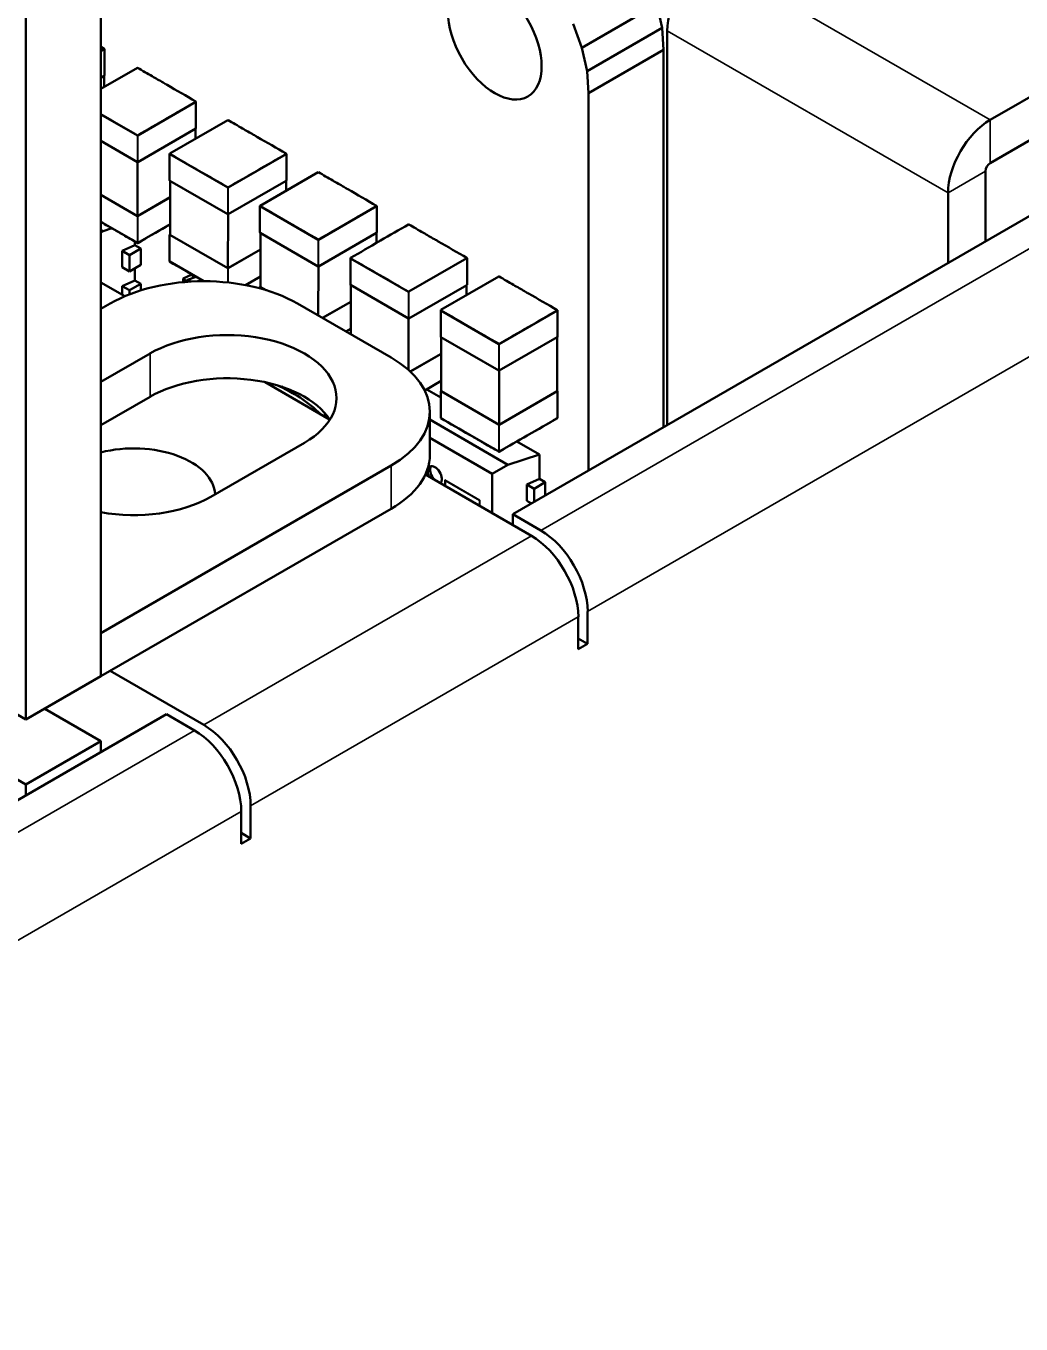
# Model space of a CAD drawing. Header units: millimetres. Extents: x 3100 to 5091, y 868 to 1900.
# Drawn here: x 4145.82 to 4160.85, y 1682.75 to 1702.37 of the extents above; entities that cross this region are included whole.
import ezdxf

# ---------------------------------------------------------------- set-up
doc = ezdxf.new("R2010")
doc.units = ezdxf.units.MM
doc.header["$LTSCALE"] = 1.8
doc.layers.add('외형선(ISO)', color=7, linetype='Continuous', lineweight=50)
doc.layers.add('좁은 외형선(ISO)', color=7, linetype='Continuous', lineweight=35)

msp = doc.modelspace()

# ---------------------------------------------------------------- linework, layer by layer
at = {"layer": '외형선(ISO)'}
for p, q in [((4146.952, 1706.092), (4146.952, 1692.538)), ((4145.821, 1691.885), (4145.821, 1705.438)), ((4155.35, 1702.692), (4154.217, 1702.038)), ((4155.431, 1702.338), (4155.35, 1702.692)), ((4154.217, 1702.038), (4154.085, 1702.398)), ((4155.431, 1702.338), (4154.297, 1701.684)), ((4155.451, 1702.006), (4155.431, 1702.338)), ((4155.508, 1696.335), (4155.508, 1702.295)), ((4146.952, 1701.988), (4147.005, 1702.018)), ((4147.006, 1701.62), (4147.006, 1702.02)), ((4154.297, 1701.684), (4154.217, 1702.038)), ((4155.451, 1702.006), (4154.318, 1701.352)), ((4155.451, 1696.302), (4155.451, 1702.006)), ((4160.387, 1700.948), (4161.943, 1701.846)), ((4147.504, 1701.734), (4146.952, 1701.416)), ((4147.004, 1701.616), (4146.952, 1701.586)), ((4147.001, 1701.444), (4147.001, 1701.615)), ((4154.318, 1701.352), (4154.297, 1701.684)), ((4164.63, 1701.601), (4153.175, 1694.987)), ((4160.387, 1700.295), (4162.508, 1701.519)), ((4147.511, 1700.713), (4148.388, 1701.22)), ((4148.389, 1700.822), (4148.389, 1701.222)), ((4154.318, 1695.647), (4154.318, 1701.352)), ((4146.952, 1701.032), (4147.504, 1700.713)), ((4148.869, 1700.946), (4147.992, 1700.44)), ((4148.387, 1700.817), (4147.51, 1700.311)), ((4148.384, 1700.666), (4148.384, 1700.816)), ((4147.505, 1700.311), (4146.952, 1700.63)), ((4147.991, 1700.033), (4147.991, 1700.436)), ((4147.508, 1700.31), (4147.507, 1699.495)), ((4147.992, 1700.432), (4148.869, 1699.925)), ((4148.876, 1699.925), (4149.753, 1700.431)), ((4149.754, 1700.033), (4149.754, 1700.433)), ((4150.234, 1700.158), (4149.357, 1699.651)), ((4160.316, 1699.111), (4160.316, 1700.172)), ((4148.87, 1699.523), (4147.993, 1700.029)), ((4147.999, 1700.026), (4147.999, 1699.211)), ((4149.752, 1700.029), (4148.875, 1699.523)), ((4149.749, 1699.878), (4149.749, 1700.028)), ((4147.507, 1699.495), (4146.952, 1699.816)), ((4147.999, 1699.779), (4147.507, 1699.495)), ((4159.751, 1698.784), (4159.751, 1699.845)), ((4148.873, 1699.522), (4148.872, 1698.707)), ((4149.356, 1699.245), (4149.356, 1699.648)), ((4149.357, 1699.643), (4150.234, 1699.137)), ((4150.241, 1699.137), (4151.118, 1699.643)), ((4151.119, 1699.245), (4151.119, 1699.645)), ((4147.504, 1699.089), (4146.952, 1699.407)), ((4146.952, 1699.288), (4146.989, 1699.267)), ((4146.989, 1699.267), (4146.952, 1699.245)), ((4146.989, 1699.267), (4147.119, 1699.309)), ((4147.999, 1699.371), (4147.511, 1699.089)), ((4147.466, 1699.109), (4147.466, 1699.053)), ((4147.991, 1699.209), (4147.991, 1698.806)), ((4147.993, 1699.213), (4147.999, 1699.217)), ((4147.996, 1699.213), (4147.999, 1699.215)), ((4148.872, 1698.707), (4147.996, 1699.213)), ((4150.235, 1698.734), (4149.358, 1699.241)), ((4149.364, 1699.237), (4149.364, 1698.423)), ((4151.117, 1699.241), (4150.24, 1698.734)), ((4151.114, 1699.087), (4151.114, 1699.239)), ((4151.114, 1699.086), (4151.114, 1699.086)), ((4147.466, 1699.053), (4147.275, 1698.967)), ((4147.275, 1698.967), (4147.275, 1698.722)), ((4147.383, 1698.904), (4147.275, 1698.967)), ((4147.383, 1698.904), (4147.554, 1699.003)), ((4147.383, 1698.904), (4147.383, 1698.659)), ((4147.554, 1699.003), (4147.466, 1699.054)), ((4147.554, 1699.003), (4147.554, 1698.758)), ((4149.364, 1698.991), (4148.872, 1698.707)), ((4147.383, 1698.659), (4147.275, 1698.722)), ((4147.383, 1698.659), (4147.554, 1698.758)), ((4147.466, 1698.707), (4147.466, 1698.522)), ((4148.506, 1698.51), (4147.992, 1698.807)), ((4150.238, 1698.734), (4150.237, 1697.99)), ((4150.721, 1698.457), (4150.721, 1698.857)), ((4150.722, 1698.855), (4151.599, 1698.349)), ((4152.483, 1698.859), (4151.606, 1698.353)), ((4152.484, 1698.457), (4152.484, 1698.86)), ((4146.952, 1698.492), (4147.316, 1698.282)), ((4147.275, 1698.436), (4147.466, 1698.522)), ((4147.466, 1698.523), (4147.554, 1698.472)), ((4148.194, 1698.552), (4148.314, 1698.604)), ((4148.194, 1698.552), (4148.194, 1698.496)), ((4148.243, 1698.514), (4148.194, 1698.552)), ((4148.225, 1698.498), (4148.262, 1698.532)), ((4148.392, 1698.574), (4148.262, 1698.532)), ((4148.262, 1698.532), (4148.31, 1698.504)), ((4148.365, 1698.565), (4148.314, 1698.604)), ((4148.394, 1698.575), (4148.394, 1698.575)), ((4149.364, 1698.582), (4149.137, 1698.451)), ((4152.964, 1698.581), (4152.087, 1698.075)), ((4147.275, 1698.436), (4147.275, 1698.306)), ((4147.275, 1698.436), (4147.383, 1698.374)), ((4147.383, 1698.374), (4147.554, 1698.472)), ((4147.383, 1698.374), (4147.383, 1698.31)), ((4147.554, 1698.472), (4147.554, 1698.37)), ((4149.15, 1698.449), (4149.143, 1698.453)), ((4149.356, 1698.421), (4149.356, 1698.401)), ((4149.358, 1698.425), (4149.364, 1698.428)), ((4149.361, 1698.425), (4149.364, 1698.427)), ((4149.447, 1698.374), (4149.361, 1698.425)), ((4150.723, 1698.453), (4151.6, 1697.946)), ((4150.726, 1697.708), (4150.726, 1698.451)), ((4151.605, 1697.946), (4152.482, 1698.452)), ((4152.476, 1698.449), (4152.476, 1698.299)), ((4146.952, 1698.09), (4147.094, 1698.172)), ((4151.336, 1697.355), (4149.922, 1698.172)), ((4150.726, 1698.2), (4150.299, 1697.954)), ((4151.599, 1697.168), (4151.599, 1697.947)), ((4152.086, 1697.668), (4152.086, 1698.071)), ((4152.087, 1698.066), (4152.964, 1697.56)), ((4152.971, 1697.56), (4153.848, 1698.066)), ((4153.849, 1697.668), (4153.849, 1698.068)), ((4150.726, 1697.792), (4150.653, 1697.75)), ((4152.965, 1697.158), (4152.088, 1697.664)), ((4152.094, 1697.661), (4152.094, 1696.846)), ((4153.847, 1697.664), (4152.97, 1697.158)), ((4153.844, 1696.848), (4153.844, 1697.662)), ((4146.952, 1696.988), (4147.695, 1697.416)), ((4152.094, 1697.414), (4151.626, 1697.143)), ((4152.968, 1697.157), (4152.967, 1696.341)), ((4149.436, 1696.983), (4150.408, 1696.421)), ((4149.682, 1696.916), (4149.849, 1696.82)), ((4152.094, 1697.002), (4151.844, 1696.857)), ((4147.695, 1696.763), (4146.952, 1696.335)), ((4149.81, 1696.869), (4149.81, 1696.842)), ((4152.086, 1696.753), (4151.875, 1696.875)), ((4152.086, 1696.844), (4152.086, 1696.441)), ((4152.088, 1696.848), (4152.094, 1696.852)), ((4152.091, 1696.848), (4152.094, 1696.85)), ((4152.967, 1696.341), (4152.091, 1696.848)), ((4153.844, 1696.848), (4152.967, 1696.341)), ((4153.844, 1696.849), (4153.847, 1696.848)), ((4153.849, 1696.844), (4153.849, 1696.444)), ((4150.334, 1696.519), (4150.334, 1696.464)), ((4151.922, 1696.539), (4151.922, 1695.885)), ((4151.922, 1696.418), (4153.102, 1695.736)), ((4152.964, 1695.935), (4152.087, 1696.442)), ((4153.848, 1696.441), (4152.971, 1695.935)), ((4152.863, 1695.599), (4151.922, 1696.143)), ((4150.028, 1696.069), (4148.614, 1695.253)), ((4153.578, 1695.891), (4153.238, 1696.087)), ((4153.102, 1695.736), (4152.863, 1695.599)), ((4153.102, 1695.736), (4153.578, 1695.891)), ((4153.578, 1695.891), (4153.578, 1695.523)), ((4146.952, 1693.191), (4151.336, 1695.722)), ((4151.854, 1695.587), (4153.458, 1694.661)), ((4152.863, 1695.599), (4152.863, 1695.004)), ((4153.578, 1695.523), (4153.387, 1695.437)), ((4153.387, 1695.437), (4153.387, 1695.192)), ((4153.496, 1695.374), (4153.387, 1695.437)), ((4153.496, 1695.374), (4153.666, 1695.473)), ((4153.496, 1695.374), (4153.496, 1695.173)), ((4153.666, 1695.473), (4153.578, 1695.523)), ((4153.666, 1695.473), (4153.666, 1695.271)), ((4153.458, 1695.151), (4153.387, 1695.192)), ((4146.952, 1692.538), (4151.336, 1695.069)), ((4153.175, 1694.824), (4153.175, 1694.987)), ((4153.175, 1694.987), (4153.599, 1694.742)), ((4140.588, 1694.906), (4145.821, 1691.885)), ((4154.165, 1692.946), (4154.165, 1693.436)), ((4154.306, 1693.518), (4154.306, 1693.028)), ((4154.306, 1693.028), (4154.165, 1693.109)), ((4154.306, 1693.028), (4154.165, 1692.946)), ((4147.094, 1692.619), (4148.508, 1691.803)), ((4145.821, 1691.885), (4146.952, 1692.538)), ((4146.104, 1692.048), (4146.952, 1691.558)), ((4147.942, 1691.966), (4136.487, 1685.353)), ((4148.366, 1691.721), (4147.942, 1691.966)), ((4146.952, 1691.558), (4145.821, 1690.905)), ((4146.952, 1691.558), (4146.952, 1691.395)), ((4145.821, 1690.905), (4144.972, 1691.395)), ((4145.821, 1690.742), (4145.821, 1690.905)), ((4149.073, 1690.007), (4149.073, 1690.497)), ((4149.215, 1690.578), (4149.215, 1690.088)), ((4149.215, 1690.088), (4149.073, 1690.17)), ((4149.215, 1690.088), (4149.073, 1690.007))]:
    msp.add_line(p, q, dxfattribs=at)
for centre, start, end in [((4147.001, 1702.02), 359.9906, 59.9722), ((4147.001, 1701.62), 300, 359.9906), ((4148.384, 1701.222), 359.9906, 59.9722), ((4148.384, 1700.822), 300, 359.9906), ((4149.749, 1700.433), 359.9906, 59.9722), ((4147.508, 1700.315), 239.9906, 300), ((4147.996, 1700.033), 179.9906, 239.9906), ((4149.749, 1700.033), 300, 359.9906), ((4148.873, 1699.527), 239.9906, 300), ((4151.114, 1699.645), 359.9906, 59.9722), ((4151.603, 1699.363), 60.0533, 119.9816), ((4147.507, 1699.091), 240.0185, 299.9373), ((4147.996, 1699.209), 120, 179.9906), ((4149.361, 1699.245), 179.9906, 239.9906), ((4151.114, 1699.245), 300, 359.9906), ((4150.238, 1698.739), 239.9906, 300), ((4150.726, 1698.857), 120.0626, 179.9906), ((4149.361, 1698.421), 120, 179.9906), ((4150.726, 1698.457), 179.9906, 239.9906), ((4152.479, 1698.457), 300, 359.9906), ((4151.602, 1697.951), 239.9906, 300), ((4153.844, 1698.068), 359.9906, 59.9722), ((4152.091, 1697.668), 179.9906, 239.9906), ((4153.844, 1697.668), 300, 359.9906), ((4152.968, 1697.162), 239.9906, 300), ((4152.091, 1696.844), 120, 179.9906), ((4153.844, 1696.844), 359.9906, 59.9906), ((4153.844, 1696.444), 300.0184, 359.9906), ((4152.967, 1695.937), 240.0185, 299.9373)]:
    msp.add_arc(centre, 0.005, start, end, dxfattribs=at)
for centre, major_axis, start_param, end_param in [((4156.145, 1702.662), (0.45, 0.779), 0.785398, 2.356194), ((4160.387, 1700.213), (0.45, 0.779), 0.785398, 2.356194), ((4160.387, 1700.213), (0.05, 0.0866), 0.785398, 2.356194), ((4148.508, 1697.355), (2, 0), 0.785398, 2.356194), ((4148.861, 1696.743), (1.65, 0), 5.497787, 8.63938), ((4149.922, 1696.539), (2, 0), 5.497787, 7.068583), ((4148.861, 1696.09), (1.65, 0), 0.349938, 2.356194), ((4146.599, 1691.191), (3.25, 5.629), 6.141288, 6.353854), ((4147.447, 1695.273), (1.23, 0), 0.022059, 1.985132), ((4149.922, 1695.885), (2, 0), 5.497787, 6.283185), ((4151.996, 1695.579), (0.075, -0.13), 0.133335, 4.579054), ((4152.032, 1695.599), (-0.075, 0.13), 0.237941, 2.008501), ((4152.032, 1695.599), (0.075, -0.13), 5.845481, 6.045244), ((4147.447, 1695.926), (-1.65, 0), 1.26612, 2.356194), ((4153.458, 1693.844), (-0.5, 0.866), 3.926991, 5.497787), ((4153.599, 1693.926), (0.5, -0.866), 0.785398, 2.356194), ((4148.508, 1690.986), (0.5, -0.866), 0.785398, 2.356194), ((4148.366, 1690.905), (-0.5, 0.866), 3.926991, 5.497787), ((4154.447, 1677.678), (2.5, 4.33), 5.497787, 8.63938)]:
    msp.add_ellipse(centre, major_axis=major_axis, ratio=0.57735, start_param=start_param, end_param=end_param, dxfattribs=at)
msp.add_ellipse((4152.904, 1702.168), major_axis=(0.5, -0.866), ratio=0.57735, dxfattribs=at)
for points in [[(4146.952, 1702.055), (4146.969, 1702.045), (4146.987, 1702.035), (4147.004, 1702.025)], [(4147.507, 1701.734), (4147.506, 1701.735), (4147.505, 1701.735), (4147.504, 1701.734)], [(4148.872, 1700.946), (4148.871, 1700.946), (4148.87, 1700.946), (4148.869, 1700.946)], [(4150.237, 1700.157), (4150.236, 1700.158), (4150.235, 1700.158), (4150.234, 1700.158)], [(4152.483, 1698.859), (4152.484, 1698.859), (4152.484, 1698.86), (4152.484, 1698.86)], [(4152.967, 1698.58), (4152.966, 1698.581), (4152.965, 1698.581), (4152.964, 1698.581)]]:
    msp.add_open_spline(points, degree=3, dxfattribs=at)
for points, knots in [([(4147.508, 1701.734), (4147.581, 1701.692), (4147.654, 1701.649), (4147.782, 1701.576), (4147.837, 1701.544), (4147.903, 1701.506), (4147.913, 1701.5), (4147.928, 1701.491), (4147.933, 1701.489), (4147.942, 1701.483), (4147.947, 1701.48), (4148.097, 1701.394), (4148.242, 1701.31), (4148.387, 1701.226)], [0, 0, 0, 0, 0.0310884, 0.0310884, 0.0544048, 0.0544048, 0.0587766, 0.0587766, 0.0608259, 0.0608259, 0.0628111, 0.0628111, 0.1243539, 0.1243539, 0.1243539, 0.1243539]), ([(4148.873, 1700.946), (4148.946, 1700.903), (4149.019, 1700.861), (4149.147, 1700.787), (4149.202, 1700.755), (4149.268, 1700.718), (4149.278, 1700.712), (4149.293, 1700.703), (4149.298, 1700.7), (4149.307, 1700.695), (4149.312, 1700.692), (4149.462, 1700.606), (4149.607, 1700.522), (4149.752, 1700.438)], [0, 0, 0, 0, 0.0310884, 0.0310884, 0.0544048, 0.0544048, 0.0587766, 0.0587766, 0.0608259, 0.0608259, 0.0628111, 0.0628111, 0.1243539, 0.1243539, 0.1243539, 0.1243539]), ([(4147.992, 1700.44), (4147.991, 1700.439), (4147.991, 1700.437), (4147.991, 1700.436), (4147.991, 1700.435), (4147.991, 1700.434), (4147.991, 1700.434), (4147.991, 1700.433), (4147.992, 1700.433), (4147.992, 1700.433), (4147.992, 1700.432), (4147.992, 1700.432), (4147.992, 1700.432), (4147.992, 1700.432), (4147.992, 1700.432), (4147.992, 1700.432), (4147.992, 1700.432), (4147.992, 1700.432), (4147.992, 1700.432), (4147.992, 1700.432), (4147.992, 1700.432), (4147.992, 1700.432)], [0.0000000028, 0.0000000028, 0.0000000028, 0.0000000028, 0.0004738719, 0.0004738719, 0.0004738719, 0.0007108064, 0.0007108064, 0.0007108064, 0.0008292737, 0.0008292737, 0.0008292737, 0.0008885073, 0.0008885073, 0.0008885073, 0.0009181242, 0.0009181242, 0.0009181242, 0.0009329326, 0.0009329326, 0.0009329326, 0.000947741, 0.000947741, 0.000947741, 0.000947741]), ([(4150.238, 1700.157), (4150.311, 1700.115), (4150.384, 1700.073), (4150.512, 1699.999), (4150.567, 1699.967), (4150.633, 1699.929), (4150.643, 1699.923), (4150.658, 1699.915), (4150.663, 1699.912), (4150.672, 1699.906), (4150.677, 1699.904), (4150.827, 1699.817), (4150.972, 1699.733), (4151.117, 1699.649)], [0, 0, 0, 0, 0.0310884, 0.0310884, 0.0544048, 0.0544048, 0.0587766, 0.0587766, 0.0608259, 0.0608259, 0.0628111, 0.0628111, 0.1243539, 0.1243539, 0.1243539, 0.1243539]), ([(4149.357, 1699.651), (4149.356, 1699.651), (4149.356, 1699.649), (4149.356, 1699.648), (4149.356, 1699.647), (4149.356, 1699.646), (4149.356, 1699.645), (4149.356, 1699.645), (4149.357, 1699.645), (4149.357, 1699.644), (4149.357, 1699.644), (4149.357, 1699.644), (4149.357, 1699.644), (4149.357, 1699.644), (4149.357, 1699.644), (4149.357, 1699.643), (4149.357, 1699.643), (4149.357, 1699.643), (4149.357, 1699.643), (4149.357, 1699.643), (4149.357, 1699.643), (4149.357, 1699.643)], [0.0000000028, 0.0000000028, 0.0000000028, 0.0000000028, 0.0004738719, 0.0004738719, 0.0004738719, 0.0007108064, 0.0007108064, 0.0007108064, 0.0008292737, 0.0008292737, 0.0008292737, 0.0008885073, 0.0008885073, 0.0008885073, 0.0009181242, 0.0009181242, 0.0009181242, 0.0009329326, 0.0009329326, 0.0009329326, 0.000947741, 0.000947741, 0.000947741, 0.000947741]), ([(4147.505, 1699.086), (4147.432, 1699.129), (4147.358, 1699.171), (4147.23, 1699.245), (4147.175, 1699.277), (4147.11, 1699.314), (4147.1, 1699.32), (4147.084, 1699.329), (4147.08, 1699.332), (4147.07, 1699.337), (4147.065, 1699.34), (4147.025, 1699.364), (4146.988, 1699.385), (4146.952, 1699.405)], [0, 0, 0, 0, 0.03108835, 0.03108835, 0.05440463, 0.05440463, 0.05877643, 0.05877643, 0.06082571, 0.06082571, 0.06281096, 0.06281096, 0.0781672, 0.0781672, 0.0781672, 0.0781672]), ([(4147.999, 1699.369), (4147.982, 1699.359), (4147.965, 1699.349), (4147.944, 1699.337), (4147.939, 1699.334), (4147.793, 1699.25), (4147.651, 1699.168), (4147.51, 1699.086)], [0.05479997, 0.05479997, 0.05479997, 0.05479997, 0.06200025, 0.06200025, 0.06393776, 0.06393776, 0.1240006, 0.1240006, 0.1240006, 0.1240006]), ([(4150.723, 1698.861), (4150.869, 1698.946), (4151.015, 1699.03), (4151.166, 1699.117), (4151.171, 1699.12), (4151.317, 1699.204), (4151.458, 1699.286), (4151.6, 1699.368)], [0, 0, 0, 0, 0.0620003, 0.0620003, 0.0639378, 0.0639378, 0.1240006, 0.1240006, 0.1240006, 0.1240006]), ([(4151.605, 1699.368), (4151.678, 1699.325), (4151.752, 1699.283), (4151.88, 1699.209), (4151.935, 1699.177), (4152, 1699.14), (4152.01, 1699.134), (4152.025, 1699.125), (4152.03, 1699.122), (4152.04, 1699.117), (4152.044, 1699.114), (4152.194, 1699.028), (4152.339, 1698.944), (4152.484, 1698.86)], [0, 0, 0, 0, 0.0310884, 0.0310884, 0.0544047, 0.0544047, 0.0587765, 0.0587765, 0.0608258, 0.0608258, 0.0628111, 0.0628111, 0.1243538, 0.1243538, 0.1243538, 0.1243538]), ([(4147.992, 1698.807), (4147.992, 1698.807), (4147.992, 1698.807), (4147.992, 1698.807), (4147.991, 1698.806), (4147.991, 1698.806), (4147.991, 1698.806)], [-0.0000046349, -0.0000046349, -0.0000046349, -0.0000046349, 0.0000103556, 0.0000103556, 0.0000103556, 0.000523646, 0.000523646, 0.000523646, 0.000523646]), ([(4148.503, 1698.51), (4148.497, 1698.513), (4148.491, 1698.517), (4148.475, 1698.526), (4148.465, 1698.532), (4148.449, 1698.541), (4148.445, 1698.543), (4148.435, 1698.549), (4148.43, 1698.552), (4148.281, 1698.638), (4148.136, 1698.722), (4147.991, 1698.806)], [0.05191787, 0.05191787, 0.05191787, 0.05191787, 0.05440463, 0.05440463, 0.05877643, 0.05877643, 0.06082571, 0.06082571, 0.06281096, 0.06281096, 0.12435351, 0.12435351, 0.12435351, 0.12435351]), ([(4149.364, 1698.58), (4149.347, 1698.571), (4149.33, 1698.561), (4149.309, 1698.548), (4149.304, 1698.546), (4149.246, 1698.512), (4149.193, 1698.481), (4149.14, 1698.451)], [0.05480035, 0.05480035, 0.05480035, 0.05480035, 0.06200025, 0.06200025, 0.06393776, 0.06393776, 0.08655749, 0.08655749, 0.08655749, 0.08655749]), ([(4152.968, 1698.58), (4153.041, 1698.538), (4153.114, 1698.496), (4153.242, 1698.422), (4153.297, 1698.39), (4153.363, 1698.353), (4153.373, 1698.347), (4153.388, 1698.338), (4153.393, 1698.335), (4153.402, 1698.33), (4153.407, 1698.327), (4153.557, 1698.24), (4153.702, 1698.157), (4153.847, 1698.073)], [0, 0, 0, 0, 0.0310884, 0.0310884, 0.0544048, 0.0544048, 0.0587766, 0.0587766, 0.0608259, 0.0608259, 0.0628111, 0.0628111, 0.1243539, 0.1243539, 0.1243539, 0.1243539]), ([(4151.599, 1698.349), (4151.599, 1698.349), (4151.599, 1698.349), (4151.599, 1698.349), (4151.601, 1698.349), (4151.604, 1698.351), (4151.606, 1698.353)], [-0.0000046349, -0.0000046349, -0.0000046349, -0.0000046349, 0.0000103556, 0.0000103556, 0.0000103556, 0.0009547571, 0.0009547571, 0.0009547571, 0.0009547571]), ([(4152.087, 1698.075), (4152.086, 1698.074), (4152.086, 1698.072), (4152.086, 1698.071), (4152.086, 1698.07), (4152.086, 1698.069), (4152.086, 1698.069), (4152.086, 1698.068), (4152.087, 1698.068), (4152.087, 1698.067), (4152.087, 1698.067), (4152.087, 1698.067), (4152.087, 1698.067), (4152.087, 1698.067), (4152.087, 1698.067), (4152.087, 1698.067), (4152.087, 1698.067), (4152.087, 1698.067), (4152.087, 1698.067), (4152.087, 1698.067), (4152.087, 1698.067), (4152.087, 1698.066)], [0.0000000028, 0.0000000028, 0.0000000028, 0.0000000028, 0.0004738719, 0.0004738719, 0.0004738719, 0.0007108064, 0.0007108064, 0.0007108064, 0.0008292737, 0.0008292737, 0.0008292737, 0.0008885073, 0.0008885073, 0.0008885073, 0.0009181242, 0.0009181242, 0.0009181242, 0.0009329326, 0.0009329326, 0.0009329326, 0.000947741, 0.000947741, 0.000947741, 0.000947741]), ([(4150.726, 1697.79), (4150.71, 1697.781), (4150.694, 1697.772), (4150.674, 1697.76), (4150.669, 1697.757), (4150.661, 1697.753), (4150.658, 1697.751), (4150.654, 1697.749)], [0.05531646, 0.05531646, 0.05531646, 0.05531646, 0.06200025, 0.06200025, 0.06393776, 0.06393776, 0.06537123, 0.06537123, 0.06537123, 0.06537123]), ([(4152.087, 1696.442), (4152.087, 1696.442), (4152.087, 1696.442), (4152.087, 1696.442), (4152.086, 1696.441), (4152.086, 1696.441), (4152.086, 1696.441)], [-0.0000046349, -0.0000046349, -0.0000046349, -0.0000046349, 0.0000103556, 0.0000103556, 0.0000103556, 0.000523646, 0.000523646, 0.000523646, 0.000523646]), ([(4152.965, 1695.933), (4152.892, 1695.975), (4152.818, 1696.017), (4152.69, 1696.091), (4152.635, 1696.123), (4152.57, 1696.161), (4152.56, 1696.167), (4152.544, 1696.175), (4152.54, 1696.178), (4152.53, 1696.184), (4152.525, 1696.186), (4152.376, 1696.273), (4152.231, 1696.357), (4152.086, 1696.441)], [0, 0, 0, 0, 0.0310883, 0.0310883, 0.0544046, 0.0544046, 0.0587764, 0.0587764, 0.0608257, 0.0608257, 0.062811, 0.062811, 0.1243535, 0.1243535, 0.1243535, 0.1243535]), ([(4153.847, 1696.439), (4153.701, 1696.355), (4153.554, 1696.27), (4153.404, 1696.183), (4153.399, 1696.18), (4153.253, 1696.096), (4153.111, 1696.014), (4152.97, 1695.933)], [0, 0, 0, 0, 0.0620003, 0.0620003, 0.0639378, 0.0639378, 0.1240006, 0.1240006, 0.1240006, 0.1240006])]:
    msp.add_open_spline(points, degree=3, knots=knots, dxfattribs=at)
at = {"layer": '좁은 외형선(ISO)'}
for p, q in [((4156.145, 1703.397), (4160.387, 1700.948)), ((4155.508, 1702.295), (4159.751, 1699.845)), ((4147.005, 1702.018), (4147.005, 1701.618)), ((4147.005, 1701.618), (4146.952, 1701.588)), ((4148.388, 1701.22), (4148.388, 1700.82)), ((4165.054, 1701.356), (4153.599, 1694.742)), ((4160.387, 1700.948), (4160.387, 1700.295)), ((4147.504, 1700.313), (4146.952, 1700.632)), ((4147.504, 1700.713), (4147.504, 1700.313)), ((4148.388, 1700.82), (4147.511, 1700.313)), ((4147.511, 1700.313), (4147.511, 1700.713)), ((4147.992, 1700.031), (4147.992, 1700.432)), ((4149.753, 1700.431), (4149.753, 1700.031)), ((4154.306, 1693.518), (4165.761, 1700.131)), ((4159.751, 1699.845), (4160.316, 1700.172)), ((4148.869, 1699.525), (4147.992, 1700.031)), ((4148.869, 1699.925), (4148.869, 1699.525)), ((4149.753, 1700.031), (4148.876, 1699.525)), ((4148.876, 1699.525), (4148.876, 1699.925)), ((4146.952, 1699.808), (4147.504, 1699.489)), ((4147.511, 1699.489), (4147.999, 1699.771)), ((4147.504, 1699.489), (4147.504, 1699.089)), ((4147.511, 1699.089), (4147.511, 1699.489)), ((4149.357, 1699.243), (4149.357, 1699.643)), ((4151.118, 1699.643), (4151.118, 1699.243)), ((4147.992, 1698.807), (4147.992, 1699.207)), ((4147.992, 1699.207), (4148.869, 1698.7)), ((4150.234, 1698.737), (4149.357, 1699.243)), ((4150.234, 1699.137), (4150.234, 1698.737)), ((4151.118, 1699.243), (4150.241, 1698.737)), ((4150.241, 1698.737), (4150.241, 1699.137)), ((4148.876, 1698.7), (4149.364, 1698.982)), ((4148.869, 1698.7), (4148.869, 1698.491)), ((4148.876, 1698.49), (4148.876, 1698.7)), ((4150.722, 1698.455), (4150.722, 1698.855)), ((4152.483, 1698.859), (4152.483, 1698.455)), ((4149.357, 1698.401), (4149.357, 1698.418)), ((4149.357, 1698.418), (4149.418, 1698.383)), ((4151.599, 1697.948), (4150.722, 1698.455)), ((4151.599, 1698.349), (4151.599, 1697.948)), ((4152.483, 1698.455), (4151.606, 1697.948)), ((4151.606, 1697.948), (4151.606, 1698.353)), ((4150.306, 1697.95), (4150.726, 1698.192)), ((4152.087, 1697.666), (4152.087, 1698.066)), ((4153.848, 1698.066), (4153.848, 1697.666)), ((4152.964, 1697.16), (4152.087, 1697.666)), ((4152.964, 1697.56), (4152.964, 1697.16)), ((4153.848, 1697.666), (4152.971, 1697.16)), ((4152.971, 1697.16), (4152.971, 1697.56)), ((4147.695, 1697.416), (4147.695, 1696.763)), ((4151.631, 1697.138), (4152.094, 1697.406)), ((4152.087, 1696.442), (4152.087, 1696.842)), ((4152.087, 1696.842), (4152.964, 1696.335)), ((4152.971, 1696.335), (4153.848, 1696.842)), ((4153.848, 1696.842), (4153.848, 1696.441)), ((4152.964, 1696.335), (4152.964, 1695.935)), ((4152.971, 1695.935), (4152.971, 1696.335)), ((4151.336, 1695.722), (4151.336, 1695.069)), ((4152.149, 1695.416), (4152.149, 1695.506)), ((4152.149, 1695.506), (4152.679, 1695.2)), ((4152.156, 1695.412), (4152.156, 1695.494)), ((4152.156, 1695.494), (4152.672, 1695.196)), ((4152.672, 1695.196), (4152.672, 1695.114)), ((4152.679, 1695.2), (4152.679, 1695.11)), ((4153.458, 1694.661), (4148.508, 1691.803)), ((4149.215, 1690.578), (4154.165, 1693.436)), ((4148.366, 1691.721), (4136.911, 1685.108)), ((4137.618, 1683.883), (4149.073, 1690.497))]:
    msp.add_line(p, q, dxfattribs=at)
for centre, major_axis, ratio, start_param, end_param in [((3972.468, 1396.792), (170.559, 307.488), 0.816532, 6.26727, 6.267468), ((3972.931, 1599.077), (301.967, 175.754), 0.004955, 0.953533, 0.953733), ((4147.001, 1702.02), (0.005, 0), 0.57746, 5.497882, 6.283185), ((4147.001, 1701.62), (0.0025, -0.00433), 0.57735, 0, 0.785208), ((4147.001, 1701.62), (0.005, 0), 0.57746, 5.497882, 6.283185), ((3973.851, 1395.994), (170.559, 307.488), 0.816532, 6.26727, 6.27081), ((3974.314, 1598.278), (301.967, 175.754), 0.004955, 0.953533, 0.957082), ((4148.384, 1701.222), (0.005, 0), 0.57746, 5.497882, 6.283185), ((4321.28, 1599.46), (302.247, -175.084), 0.001809, 2.184368, 2.186616), ((3975.216, 1395.205), (170.559, 307.488), 0.816532, 6.26727, 6.27081), ((4147.508, 1700.716), (0.005, 0), 0.57746, 3.927086, 5.498229), ((4148.384, 1700.822), (0.0025, -0.00433), 0.57735, 0, 0.785208), ((4148.384, 1700.822), (0.005, 0), 0.57746, 5.497882, 6.283185), ((4322.645, 1598.672), (302.247, -175.084), 0.001809, 2.184368, 2.187932), ((3975.679, 1597.49), (301.967, 175.754), 0.004955, 0.953533, 0.957082), ((4147.508, 1700.315), (0.005, 0), 0.57746, 3.927086, 5.497882), ((4147.508, 1700.315), (-0.0025, -0.00433), 0.577241, 5.497882, 6.283185), ((4147.508, 1700.315), (0.0025, -0.00433), 0.57735, 0, 0.785208), ((4149.749, 1700.433), (0.005, 0), 0.57746, 5.497882, 6.283185), ((3976.581, 1394.417), (170.559, 307.488), 0.816532, 6.26727, 6.27081), ((4147.996, 1700.033), (-0.005, 0), 0.57746, 0, 0.785493), ((4147.996, 1700.033), (-0.0025, -0.00433), 0.577241, 5.497882, 6.283185), ((4148.873, 1699.927), (0.005, 0), 0.57746, 3.927086, 5.498229), ((4149.749, 1700.033), (0.0025, -0.00433), 0.57735, 0, 0.785208), ((4149.749, 1700.033), (0.005, 0), 0.57746, 5.497882, 6.283185), ((4324.01, 1597.884), (302.247, -175.084), 0.001809, 2.184368, 2.187932), ((4147.507, 1699.491), (0.0025, 0.00433), 0.577241, 0.785493, 2.356289), ((4147.507, 1699.491), (-0.005, 0), 0.57746, 0.785493, 2.356289), ((4147.507, 1699.491), (0.0025, -0.00433), 0.57735, 0.785208, 2.356005), ((4148.873, 1699.527), (0.005, 0), 0.57746, 3.927086, 5.497882), ((4148.873, 1699.527), (-0.0025, -0.00433), 0.577241, 5.497882, 6.283185), ((4148.873, 1699.527), (0.0025, -0.00433), 0.57735, 0, 0.785208), ((3977.044, 1596.701), (301.967, 175.754), 0.004955, 0.953533, 0.957082), ((4151.114, 1699.645), (0.005, 0), 0.57746, 5.497882, 6.283185), ((4324.893, 1398.916), (-174.344, 299.843), 0.816496, 6.278891, 6.282466), ((3964.276, 1387.876), (199.56, 303.969), 0.816131, 0.044965, 0.048389), ((4147.507, 1699.091), (-0.005, 0), 0.57746, 0.785245, 2.356289), ((4147.996, 1699.209), (-0.005, 0), 0.57746, 0, 0.785493), ((4147.996, 1699.209), (0.0025, 0.00433), 0.577241, 0.785493, 2.356289), ((4147.996, 1699.209), (-0.0025, 0.00433), 0.57735, 5.497597, 6.283185), ((4149.361, 1699.245), (-0.005, 0), 0.57746, 0, 0.785493), ((4149.361, 1699.245), (-0.0025, -0.00433), 0.577241, 5.497882, 6.283185), ((4150.238, 1699.139), (0.005, 0), 0.57746, 3.927086, 5.498229), ((4151.114, 1699.245), (0.0025, -0.00433), 0.57735, 0, 0.785208), ((4151.114, 1699.245), (0.005, 0), 0.57746, 5.497882, 6.283185), ((4148.872, 1698.702), (0.0025, 0.00433), 0.577241, 0.785493, 2.356289), ((4148.872, 1698.702), (-0.005, 0), 0.57746, 0.785493, 2.356289), ((4148.872, 1698.702), (0.0025, -0.00433), 0.57735, 0.785208, 2.356005), ((4150.238, 1698.739), (0.005, 0), 0.57746, 3.927086, 5.497882), ((4150.238, 1698.739), (-0.0025, -0.00433), 0.577241, 5.497882, 6.283185), ((4150.238, 1698.739), (0.0025, -0.00433), 0.57735, 0, 0.785208), ((4150.726, 1698.857), (-0.005, 0), 0.57746, 0, 0.785741), ((4325.383, 1597.777), (-301.917, 174.498), 0.000419, 5.325944, 5.329515), ((3979.311, 1392.84), (170.559, 307.488), 0.816532, 6.26727, 6.27081), ((4149.361, 1698.421), (-0.005, 0), 0.57746, 0, 0.785493), ((4149.361, 1698.421), (0.0025, 0.00433), 0.577241, 0.785493, 2.356289), ((4149.361, 1698.421), (-0.0025, 0.00433), 0.57735, 5.497597, 6.283185), ((4150.726, 1698.457), (-0.005, 0), 0.57746, 0, 0.785493), ((4150.726, 1698.457), (-0.0025, -0.00433), 0.577241, 5.497882, 6.283185), ((4152.479, 1698.457), (0.0025, -0.00433), 0.57735, 0, 0.785209), ((4152.479, 1698.457), (0.005, 0), 0.57746, 5.497882, 6.283185), ((4151.602, 1697.951), (0.005, 0), 0.57746, 3.927086, 5.497882), ((4151.602, 1697.951), (-0.0025, -0.00433), 0.577241, 5.497882, 6.283185), ((4151.602, 1697.951), (0.0025, -0.00433), 0.57735, 0, 0.785209), ((4326.74, 1596.307), (302.247, -175.084), 0.001809, 2.184368, 2.187932), ((3979.774, 1595.125), (301.967, 175.754), 0.004955, 0.953533, 0.957082), ((4153.844, 1698.068), (0.005, 0), 0.57746, 5.497882, 6.283185), ((4152.091, 1697.668), (-0.005, 0), 0.57746, 0, 0.785493), ((4152.091, 1697.668), (-0.0025, -0.00433), 0.577241, 5.497882, 6.283185), ((4152.968, 1697.562), (0.005, 0), 0.57746, 3.927086, 5.498229), ((4153.844, 1697.668), (0.0025, -0.00433), 0.57735, 0, 0.785208), ((4153.844, 1697.668), (0.005, 0), 0.57746, 5.497882, 6.283185), ((4152.968, 1697.162), (0.005, 0), 0.57746, 3.927086, 5.497882), ((4152.968, 1697.162), (-0.0025, -0.00433), 0.577241, 5.497882, 6.283185), ((4152.968, 1697.162), (0.0025, -0.00433), 0.57735, 0, 0.785208), ((4152.091, 1696.844), (-0.005, 0), 0.57746, 0, 0.785493), ((4152.091, 1696.844), (0.0025, 0.00433), 0.577241, 0.785493, 2.356289), ((4152.091, 1696.844), (-0.0025, 0.00433), 0.57735, 5.497597, 6.283185), ((4153.844, 1696.844), (0.0025, 0.00433), 0.577241, 0, 0.785493), ((4153.844, 1696.844), (-0.0025, 0.00433), 0.57735, 3.926801, 5.497597), ((4153.844, 1696.844), (0.005, 0), 0.57746, 5.497882, 6.283185), ((4152.967, 1696.337), (0.0025, 0.00433), 0.577241, 0.785493, 2.356289), ((4152.967, 1696.337), (-0.005, 0), 0.57746, 0.785493, 2.356289), ((4152.967, 1696.337), (0.0025, -0.00433), 0.57735, 0.785208, 2.356005), ((4153.844, 1696.444), (0.005, 0), 0.57746, 5.497567, 6.283185), ((4152.967, 1695.937), (-0.005, 0), 0.57746, 0.785245, 2.356289)]:
    msp.add_ellipse(centre, major_axis=major_axis, ratio=ratio, start_param=start_param, end_param=end_param, dxfattribs=at)
for points in [[(4147.001, 1702.025), (4147.002, 1702.025), (4147.003, 1702.025), (4147.004, 1702.025)], [(4147.005, 1702.018), (4147.005, 1702.02), (4147.003, 1702.024), (4147.001, 1702.025)], [(4148.384, 1701.226), (4148.385, 1701.226), (4148.386, 1701.226), (4148.387, 1701.226)], [(4148.388, 1701.22), (4148.388, 1701.222), (4148.386, 1701.225), (4148.384, 1701.226)], [(4147.504, 1700.713), (4147.504, 1700.715), (4147.506, 1700.719), (4147.508, 1700.72)], [(4147.508, 1700.72), (4147.509, 1700.719), (4147.511, 1700.715), (4147.511, 1700.713)], [(4149.749, 1700.437), (4149.75, 1700.438), (4149.751, 1700.438), (4149.752, 1700.437)], [(4149.753, 1700.431), (4149.753, 1700.433), (4149.751, 1700.436), (4149.749, 1700.437)], [(4148.869, 1699.925), (4148.869, 1699.927), (4148.871, 1699.93), (4148.873, 1699.931)], [(4148.873, 1699.931), (4148.874, 1699.93), (4148.876, 1699.927), (4148.876, 1699.925)], [(4151.114, 1699.649), (4151.115, 1699.65), (4151.116, 1699.65), (4151.117, 1699.649)], [(4151.118, 1699.643), (4151.118, 1699.645), (4151.116, 1699.648), (4151.114, 1699.649)], [(4151.603, 1699.367), (4151.602, 1699.368), (4151.601, 1699.368), (4151.6, 1699.367)], [(4151.605, 1699.367), (4151.604, 1699.368), (4151.603, 1699.368), (4151.603, 1699.367)], [(4147.505, 1699.087), (4147.504, 1699.087), (4147.504, 1699.088), (4147.504, 1699.089)], [(4147.511, 1699.089), (4147.511, 1699.088), (4147.51, 1699.087), (4147.51, 1699.087)], [(4150.234, 1699.137), (4150.234, 1699.139), (4150.236, 1699.142), (4150.238, 1699.143)], [(4150.238, 1699.143), (4150.239, 1699.142), (4150.241, 1699.139), (4150.241, 1699.137)], [(4150.726, 1698.861), (4150.724, 1698.86), (4150.722, 1698.857), (4150.722, 1698.855)], [(4150.723, 1698.861), (4150.724, 1698.862), (4150.725, 1698.862), (4150.726, 1698.861)], [(4153.844, 1698.072), (4153.845, 1698.073), (4153.846, 1698.073), (4153.847, 1698.072)], [(4153.848, 1698.066), (4153.848, 1698.068), (4153.846, 1698.071), (4153.844, 1698.072)], [(4152.964, 1697.56), (4152.964, 1697.562), (4152.966, 1697.565), (4152.968, 1697.566)], [(4152.968, 1697.566), (4152.969, 1697.565), (4152.971, 1697.562), (4152.971, 1697.56)], [(4153.847, 1696.439), (4153.847, 1696.44), (4153.848, 1696.441), (4153.848, 1696.441)], [(4152.965, 1695.933), (4152.964, 1695.934), (4152.964, 1695.934), (4152.964, 1695.935)], [(4152.971, 1695.935), (4152.971, 1695.934), (4152.97, 1695.934), (4152.97, 1695.933)]]:
    msp.add_open_spline(points, degree=3, dxfattribs=at)

doc.saveas('drawing.dxf')
